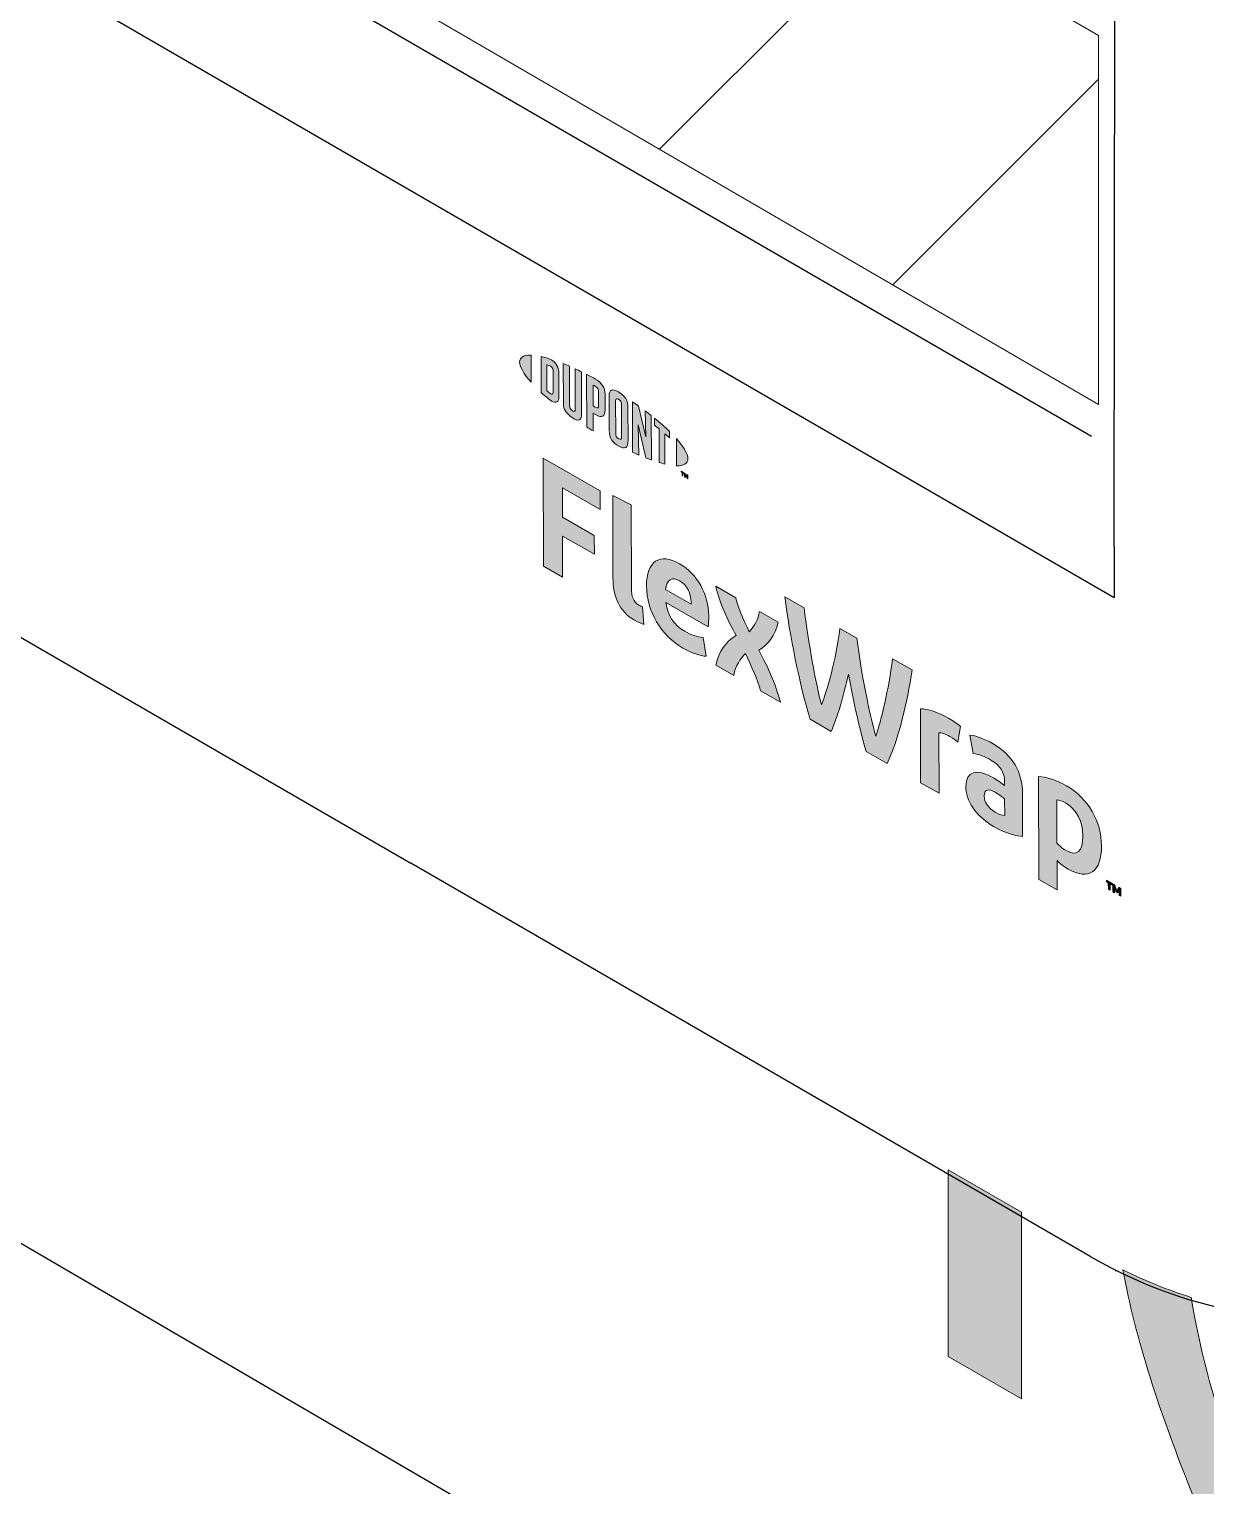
# Model space of a CAD drawing. Extents: x -1392 to 5791, y -3809 to 1722.
# Drawn here: x -175.1 to -129.9, y -2917.4 to -2861.6 of the extents above; entities that cross this region are included whole.
import ezdxf

# ---------------------------------------------------------------- set-up
doc = ezdxf.new("R2010")
doc.units = 0
doc.header["$MEASUREMENT"] = 0
for name, color, linetype, lineweight in [('G-ANNO-TTLB', 7, 'Continuous', 0), ('Layer 12', 7, 'Continuous', 0), ('TYVEK', 7, 'Continuous', 0), ('WALL SCRATCH', 7, 'Continuous', 0), ('X-REF - TRACED', 7, 'Continuous', 0)]:
    doc.layers.add(name, color=color, linetype=linetype, lineweight=lineweight)

# ---------------------------------------------------------------- blocks, each defined once
blk = doc.blocks.new('Block_392')
at = {"layer": 'TYVEK', "true_color": 0x003b71, "transparency": 33554687}
h = blk.add_hatch(color=156, dxfattribs=at)
h.dxf.hatch_style = 2
edge = h.paths.add_edge_path()
edge.add_spline(control_points=[(-155.336, -2882.153), (-155.336, -2882.153), (-155.346, -2878.012), (-155.346, -2878.012), (-155.346, -2878.012), (-153.161, -2879.267), (-153.161, -2879.267), (-153.161, -2879.267), (-153.159, -2879.988), (-153.159, -2879.988), (-153.159, -2879.988), (-154.611, -2879.155), (-154.611, -2879.155), (-154.611, -2879.155), (-154.608, -2880.279), (-154.608, -2880.279), (-154.608, -2880.279), (-153.387, -2880.98), (-153.387, -2880.98), (-153.387, -2880.98), (-153.385, -2881.701), (-153.385, -2881.701), (-153.385, -2881.701), (-154.606, -2881.001), (-154.606, -2881.001), (-154.606, -2881.001), (-154.603, -2882.574), (-154.603, -2882.574), (-154.603, -2882.574), (-155.336, -2882.153), (-155.336, -2882.153)], knot_values=[0, 0, 0, 0, 1, 1, 1, 2, 2, 2, 3, 3, 3, 4, 4, 4, 5, 5, 5, 6, 6, 6, 7, 7, 7, 8, 8, 8, 9, 9, 9, 10, 10, 10, 10], degree=3, periodic=0)
h = blk.add_hatch(color=156, dxfattribs=at)
h.dxf.hatch_style = 2
edge = h.paths.add_edge_path()
edge.add_spline(control_points=[(-151.963, -2882.996), (-151.962, -2883.316), (-151.89, -2883.529), (-151.685, -2883.646), (-151.634, -2883.676), (-151.582, -2883.699), (-151.536, -2883.714), (-151.536, -2883.714), (-151.483, -2884.388), (-151.483, -2884.388), (-151.581, -2884.356), (-151.74, -2884.288), (-151.842, -2884.23), (-152.432, -2883.891), (-152.669, -2883.312), (-152.671, -2882.602), (-152.671, -2882.602), (-152.679, -2879.443), (-152.679, -2879.443), (-152.679, -2879.443), (-151.971, -2879.802), (-151.971, -2879.802), (-151.971, -2879.802), (-151.963, -2882.996), (-151.963, -2882.996)], knot_values=[0, 0, 0, 0, 1, 1, 1, 2, 2, 2, 3, 3, 3, 4, 4, 4, 5, 5, 5, 6, 6, 6, 7, 7, 7, 8, 8, 8, 8], degree=3, periodic=0)
h = blk.add_hatch(color=156, dxfattribs=at)
h.dxf.hatch_style = 2
edge = h.paths.add_edge_path()
edge.add_spline(control_points=[(-150.652, -2883.046), (-150.652, -2883.046), (-149.677, -2883.606), (-149.677, -2883.606), (-149.677, -2883.606), (-149.677, -2883.535), (-149.677, -2883.535), (-149.678, -2883.204), (-149.832, -2882.873), (-150.115, -2882.711), (-150.412, -2882.54), (-150.606, -2882.671), (-150.652, -2883.046)], knot_values=[0, 0, 0, 0, 1, 1, 1, 2, 2, 2, 3, 3, 3, 4, 4, 4, 4], degree=3, periodic=0)
edge = h.paths.add_edge_path()
edge.add_spline(control_points=[(-149.093, -2885.607), (-149.319, -2885.596), (-149.652, -2885.487), (-149.99, -2885.293), (-150.816, -2884.819), (-151.382, -2883.891), (-151.385, -2882.909), (-151.387, -2881.969), (-150.87, -2881.627), (-150.116, -2882.06), (-149.444, -2882.446), (-149.002, -2883.249), (-149, -2884.042), (-148.999, -2884.22), (-149.009, -2884.368), (-149.019, -2884.48), (-149.019, -2884.48), (-150.64, -2883.549), (-150.64, -2883.549), (-150.572, -2884.061), (-150.331, -2884.412), (-149.92, -2884.648), (-149.669, -2884.792), (-149.428, -2884.865), (-149.208, -2884.886), (-149.208, -2884.886), (-149.093, -2885.607), (-149.093, -2885.607)], knot_values=[0, 0, 0, 0, 1, 1, 1, 2, 2, 2, 3, 3, 3, 4, 4, 4, 5, 5, 5, 6, 6, 6, 7, 7, 7, 8, 8, 8, 9, 9, 9, 9], degree=3, periodic=0)
h = blk.add_hatch(color=156, dxfattribs=at)
h.dxf.hatch_style = 2
edge = h.paths.add_edge_path()
edge.add_spline(control_points=[(-147.953, -2884.809), (-148.298, -2884.174), (-148.57, -2883.609), (-148.731, -2882.926), (-148.731, -2882.926), (-147.966, -2883.365), (-147.966, -2883.365), (-147.899, -2883.67), (-147.672, -2884.202), (-147.446, -2884.668), (-147.257, -2884.452), (-147.094, -2884.197), (-147.058, -2883.887), (-147.058, -2883.887), (-146.34, -2884.299), (-146.34, -2884.299), (-146.472, -2884.838), (-146.697, -2885.14), (-147.08, -2885.374), (-146.71, -2886.066), (-146.457, -2886.624), (-146.246, -2887.372), (-146.246, -2887.372), (-147.01, -2886.933), (-147.01, -2886.933), (-147.119, -2886.54), (-147.376, -2885.949), (-147.592, -2885.5), (-147.787, -2885.713), (-147.97, -2885.962), (-148.041, -2886.341), (-148.041, -2886.341), (-148.729, -2885.946), (-148.729, -2885.946), (-148.602, -2885.405), (-148.362, -2885.07), (-147.953, -2884.809)], knot_values=[0, 0, 0, 0, 1, 1, 1, 2, 2, 2, 3, 3, 3, 4, 4, 4, 5, 5, 5, 6, 6, 6, 7, 7, 7, 8, 8, 8, 9, 9, 9, 10, 10, 10, 11, 11, 11, 12, 12, 12, 12], degree=3, periodic=0)
h = blk.add_hatch(color=156, dxfattribs=at)
h.dxf.hatch_style = 2
edge = h.paths.add_edge_path()
edge.add_spline(control_points=[(-141.951, -2885.702), (-141.951, -2885.702), (-141.202, -2886.132), (-141.202, -2886.132), (-141.394, -2887.398), (-141.729, -2888.831), (-142.162, -2889.716), (-142.162, -2889.716), (-142.967, -2889.254), (-142.967, -2889.254), (-143.221, -2888.37), (-143.448, -2887.371), (-143.641, -2886.292), (-143.833, -2887.15), (-144.052, -2887.893), (-144.306, -2888.485), (-144.306, -2888.485), (-145.112, -2888.023), (-145.112, -2888.023), (-145.525, -2886.651), (-145.893, -2884.815), (-146.086, -2883.328), (-146.086, -2883.328), (-145.343, -2883.755), (-145.343, -2883.755), (-145.18, -2885.095), (-144.89, -2886.662), (-144.678, -2887.474), (-144.459, -2886.909), (-144.118, -2885.746), (-143.973, -2884.542), (-143.973, -2884.542), (-143.316, -2884.919), (-143.316, -2884.919), (-143.159, -2886.297), (-142.822, -2887.849), (-142.595, -2888.67), (-142.391, -2888.096), (-142.102, -2886.862), (-141.951, -2885.702)], knot_values=[0, 0, 0, 0, 1, 1, 1, 2, 2, 2, 3, 3, 3, 4, 4, 4, 5, 5, 5, 6, 6, 6, 7, 7, 7, 8, 8, 8, 9, 9, 9, 10, 10, 10, 11, 11, 11, 12, 12, 12, 13, 13, 13, 13], degree=3, periodic=0)
h = blk.add_hatch(color=156, dxfattribs=at)
h.dxf.hatch_style = 2
edge = h.paths.add_edge_path()
edge.add_spline(control_points=[(-139.81, -2887.977), (-139.625, -2888.083), (-139.45, -2888.207), (-139.348, -2888.296), (-139.348, -2888.296), (-139.449, -2888.905), (-139.449, -2888.905), (-139.536, -2888.82), (-139.644, -2888.746), (-139.751, -2888.684), (-139.941, -2888.575), (-140.069, -2888.543), (-140.177, -2888.54), (-140.177, -2888.54), (-140.171, -2890.859), (-140.171, -2890.859), (-140.171, -2890.859), (-140.879, -2890.453), (-140.879, -2890.453), (-140.879, -2890.453), (-140.886, -2887.619), (-140.886, -2887.619), (-140.61, -2887.618), (-140.179, -2887.765), (-139.81, -2887.977)], knot_values=[0, 0, 0, 0, 1, 1, 1, 2, 2, 2, 3, 3, 3, 4, 4, 4, 5, 5, 5, 6, 6, 6, 7, 7, 7, 8, 8, 8, 8], degree=3, periodic=0)
h = blk.add_hatch(color=156, dxfattribs=at)
h.dxf.hatch_style = 2
edge = h.paths.add_edge_path()
edge.add_spline(control_points=[(-137.654, -2891.708), (-137.654, -2891.708), (-137.655, -2891.075), (-137.655, -2891.075), (-137.774, -2890.977), (-137.897, -2890.889), (-138.02, -2890.818), (-138.256, -2890.683), (-138.44, -2890.683), (-138.44, -2890.961), (-138.439, -2891.21), (-138.285, -2891.428), (-138.013, -2891.584), (-137.859, -2891.673), (-137.731, -2891.711), (-137.654, -2891.708)], knot_values=[0, 0, 0, 0, 1, 1, 1, 2, 2, 2, 3, 3, 3, 4, 4, 4, 5, 5, 5, 5], degree=3, periodic=0)
edge = h.paths.add_edge_path()
edge.add_spline(control_points=[(-138.083, -2892.129), (-138.786, -2891.725), (-139.141, -2891.126), (-139.142, -2890.593), (-139.144, -2890.008), (-138.729, -2889.903), (-138.113, -2890.251), (-137.97, -2890.333), (-137.785, -2890.463), (-137.657, -2890.56), (-137.657, -2890.56), (-137.657, -2890.418), (-137.657, -2890.418), (-137.658, -2890.057), (-137.838, -2889.783), (-138.182, -2889.585), (-138.407, -2889.456), (-138.648, -2889.359), (-138.859, -2889.338), (-138.859, -2889.338), (-138.988, -2888.626), (-138.988, -2888.626), (-138.768, -2888.646), (-138.414, -2888.778), (-138.101, -2888.958), (-137.347, -2889.391), (-136.971, -2890.067), (-136.97, -2890.866), (-136.97, -2890.866), (-136.966, -2892.511), (-136.966, -2892.511), (-137.176, -2892.514), (-137.57, -2892.423), (-138.083, -2892.129)], knot_values=[0, 0, 0, 0, 1, 1, 1, 2, 2, 2, 3, 3, 3, 4, 4, 4, 5, 5, 5, 6, 6, 6, 7, 7, 7, 8, 8, 8, 9, 9, 9, 10, 10, 10, 11, 11, 11, 11], degree=3, periodic=0)
h = blk.add_hatch(color=156, dxfattribs=at)
h.dxf.hatch_style = 2
edge = h.paths.add_edge_path()
edge.add_spline(control_points=[(-135.32, -2893.042), (-134.868, -2893.301), (-134.659, -2893.102), (-134.66, -2892.493), (-134.661, -2891.961), (-134.857, -2891.494), (-135.324, -2891.226), (-135.452, -2891.152), (-135.545, -2891.129), (-135.652, -2891.114), (-135.652, -2891.114), (-135.648, -2892.771), (-135.648, -2892.771), (-135.551, -2892.874), (-135.468, -2892.956), (-135.32, -2893.042)], knot_values=[0, 0, 0, 0, 1, 1, 1, 2, 2, 2, 3, 3, 3, 4, 4, 4, 5, 5, 5, 5], degree=3, periodic=0)
edge = h.paths.add_edge_path()
edge.add_spline(control_points=[(-135.216, -2893.763), (-135.395, -2893.66), (-135.518, -2893.566), (-135.647, -2893.439), (-135.647, -2893.439), (-135.644, -2894.563), (-135.644, -2894.563), (-135.644, -2894.563), (-136.347, -2894.159), (-136.347, -2894.159), (-136.347, -2894.159), (-136.356, -2890.214), (-136.356, -2890.214), (-136.064, -2890.228), (-135.654, -2890.363), (-135.29, -2890.572), (-134.449, -2891.055), (-133.944, -2891.935), (-133.942, -2892.882), (-133.94, -2893.852), (-134.415, -2894.223), (-135.216, -2893.763)], knot_values=[0, 0, 0, 0, 1, 1, 1, 2, 2, 2, 3, 3, 3, 4, 4, 4, 5, 5, 5, 6, 6, 6, 7, 7, 7, 7], degree=3, periodic=0)
h = blk.add_hatch(color=156, dxfattribs=at)
h.dxf.hatch_style = 2
edge = h.paths.add_edge_path()
edge.add_spline(control_points=[(-133.434, -2894.368), (-133.408, -2894.456), (-133.383, -2894.522), (-133.352, -2894.593), (-133.322, -2894.557), (-133.3, -2894.517), (-133.275, -2894.46), (-133.275, -2894.46), (-133.201, -2894.502), (-133.201, -2894.502), (-133.201, -2894.502), (-133.201, -2894.808), (-133.201, -2894.808), (-133.201, -2894.808), (-133.265, -2894.771), (-133.265, -2894.771), (-133.265, -2894.771), (-133.265, -2894.63), (-133.265, -2894.63), (-133.265, -2894.63), (-133.262, -2894.584), (-133.262, -2894.584), (-133.283, -2894.618), (-133.307, -2894.652), (-133.329, -2894.678), (-133.329, -2894.678), (-133.378, -2894.65), (-133.378, -2894.65), (-133.4, -2894.598), (-133.425, -2894.535), (-133.446, -2894.475), (-133.446, -2894.475), (-133.443, -2894.528), (-133.443, -2894.528), (-133.443, -2894.528), (-133.443, -2894.669), (-133.443, -2894.669), (-133.443, -2894.669), (-133.507, -2894.632), (-133.507, -2894.632), (-133.507, -2894.632), (-133.508, -2894.326), (-133.508, -2894.326), (-133.508, -2894.326), (-133.434, -2894.368), (-133.434, -2894.368)], knot_values=[0, 0, 0, 0, 1, 1, 1, 2, 2, 2, 3, 3, 3, 4, 4, 4, 5, 5, 5, 6, 6, 6, 7, 7, 7, 8, 8, 8, 9, 9, 9, 10, 10, 10, 11, 11, 11, 12, 12, 12, 13, 13, 13, 14, 14, 14, 15, 15, 15, 15], degree=3, periodic=0)
edge = h.paths.add_edge_path()
edge.add_spline(control_points=[(-133.68, -2894.295), (-133.68, -2894.295), (-133.751, -2894.254), (-133.751, -2894.254), (-133.751, -2894.254), (-133.752, -2894.186), (-133.752, -2894.186), (-133.752, -2894.186), (-133.537, -2894.309), (-133.537, -2894.309), (-133.537, -2894.309), (-133.537, -2894.377), (-133.537, -2894.377), (-133.537, -2894.377), (-133.608, -2894.336), (-133.608, -2894.336), (-133.608, -2894.336), (-133.608, -2894.574), (-133.608, -2894.574), (-133.608, -2894.574), (-133.679, -2894.533), (-133.679, -2894.533), (-133.679, -2894.533), (-133.68, -2894.295), (-133.68, -2894.295)], knot_values=[0, 0, 0, 0, 1, 1, 1, 2, 2, 2, 3, 3, 3, 4, 4, 4, 5, 5, 5, 6, 6, 6, 7, 7, 7, 8, 8, 8, 8], degree=3, periodic=0)
at = {"layer": 'TYVEK'}
for points, knots in [([(-155.336, -2882.153), (-155.336, -2882.153), (-155.346, -2878.012), (-155.346, -2878.012), (-155.346, -2878.012), (-153.161, -2879.267), (-153.161, -2879.267), (-153.161, -2879.267), (-153.159, -2879.988), (-153.159, -2879.988), (-153.159, -2879.988), (-154.611, -2879.155), (-154.611, -2879.155), (-154.611, -2879.155), (-154.608, -2880.279), (-154.608, -2880.279), (-154.608, -2880.279), (-153.387, -2880.98), (-153.387, -2880.98), (-153.387, -2880.98), (-153.385, -2881.701), (-153.385, -2881.701), (-153.385, -2881.701), (-154.606, -2881.001), (-154.606, -2881.001), (-154.606, -2881.001), (-154.603, -2882.574), (-154.603, -2882.574), (-154.603, -2882.574), (-155.336, -2882.153), (-155.336, -2882.153)], [0, 0, 0, 0, 1, 1, 1, 2, 2, 2, 3, 3, 3, 4, 4, 4, 5, 5, 5, 6, 6, 6, 7, 7, 7, 8, 8, 8, 9, 9, 9, 10, 10, 10, 10]), ([(-151.963, -2882.996), (-151.962, -2883.316), (-151.89, -2883.529), (-151.685, -2883.646), (-151.634, -2883.676), (-151.582, -2883.699), (-151.536, -2883.714), (-151.536, -2883.714), (-151.483, -2884.388), (-151.483, -2884.388), (-151.581, -2884.356), (-151.74, -2884.288), (-151.842, -2884.23), (-152.432, -2883.891), (-152.669, -2883.312), (-152.671, -2882.602), (-152.671, -2882.602), (-152.679, -2879.443), (-152.679, -2879.443), (-152.679, -2879.443), (-151.971, -2879.802), (-151.971, -2879.802), (-151.971, -2879.802), (-151.963, -2882.996), (-151.963, -2882.996)], [0, 0, 0, 0, 1, 1, 1, 2, 2, 2, 3, 3, 3, 4, 4, 4, 5, 5, 5, 6, 6, 6, 7, 7, 7, 8, 8, 8, 8]), ([(-149.093, -2885.607), (-149.319, -2885.596), (-149.652, -2885.487), (-149.99, -2885.293), (-150.816, -2884.819), (-151.382, -2883.891), (-151.385, -2882.909), (-151.387, -2881.969), (-150.87, -2881.627), (-150.116, -2882.06), (-149.444, -2882.446), (-149.002, -2883.249), (-149, -2884.042), (-148.999, -2884.22), (-149.009, -2884.368), (-149.019, -2884.48), (-149.019, -2884.48), (-150.64, -2883.549), (-150.64, -2883.549), (-150.572, -2884.061), (-150.331, -2884.412), (-149.92, -2884.648), (-149.669, -2884.792), (-149.428, -2884.865), (-149.208, -2884.886), (-149.208, -2884.886), (-149.093, -2885.607), (-149.093, -2885.607)], [0, 0, 0, 0, 1, 1, 1, 2, 2, 2, 3, 3, 3, 4, 4, 4, 5, 5, 5, 6, 6, 6, 7, 7, 7, 8, 8, 8, 9, 9, 9, 9]), ([(-150.652, -2883.046), (-150.652, -2883.046), (-149.677, -2883.606), (-149.677, -2883.606), (-149.677, -2883.606), (-149.677, -2883.535), (-149.677, -2883.535), (-149.678, -2883.204), (-149.832, -2882.873), (-150.115, -2882.711), (-150.412, -2882.54), (-150.606, -2882.671), (-150.652, -2883.046)], [0, 0, 0, 0, 1, 1, 1, 2, 2, 2, 3, 3, 3, 4, 4, 4, 4]), ([(-147.953, -2884.809), (-148.298, -2884.174), (-148.57, -2883.609), (-148.731, -2882.926), (-148.731, -2882.926), (-147.966, -2883.365), (-147.966, -2883.365), (-147.899, -2883.67), (-147.672, -2884.202), (-147.446, -2884.668), (-147.257, -2884.452), (-147.094, -2884.197), (-147.058, -2883.887), (-147.058, -2883.887), (-146.34, -2884.299), (-146.34, -2884.299), (-146.472, -2884.838), (-146.697, -2885.14), (-147.08, -2885.374), (-146.71, -2886.066), (-146.457, -2886.624), (-146.246, -2887.372), (-146.246, -2887.372), (-147.01, -2886.933), (-147.01, -2886.933), (-147.119, -2886.54), (-147.376, -2885.949), (-147.592, -2885.5), (-147.787, -2885.713), (-147.97, -2885.962), (-148.041, -2886.341), (-148.041, -2886.341), (-148.729, -2885.946), (-148.729, -2885.946), (-148.602, -2885.405), (-148.362, -2885.07), (-147.953, -2884.809)], [0, 0, 0, 0, 1, 1, 1, 2, 2, 2, 3, 3, 3, 4, 4, 4, 5, 5, 5, 6, 6, 6, 7, 7, 7, 8, 8, 8, 9, 9, 9, 10, 10, 10, 11, 11, 11, 12, 12, 12, 12]), ([(-141.951, -2885.702), (-141.951, -2885.702), (-141.202, -2886.132), (-141.202, -2886.132), (-141.394, -2887.398), (-141.729, -2888.831), (-142.162, -2889.716), (-142.162, -2889.716), (-142.967, -2889.254), (-142.967, -2889.254), (-143.221, -2888.37), (-143.448, -2887.371), (-143.641, -2886.292), (-143.833, -2887.15), (-144.052, -2887.893), (-144.306, -2888.485), (-144.306, -2888.485), (-145.112, -2888.023), (-145.112, -2888.023), (-145.525, -2886.651), (-145.893, -2884.815), (-146.086, -2883.328), (-146.086, -2883.328), (-145.343, -2883.755), (-145.343, -2883.755), (-145.18, -2885.095), (-144.89, -2886.662), (-144.678, -2887.474), (-144.459, -2886.909), (-144.118, -2885.746), (-143.973, -2884.542), (-143.973, -2884.542), (-143.316, -2884.919), (-143.316, -2884.919), (-143.159, -2886.297), (-142.822, -2887.849), (-142.595, -2888.67), (-142.391, -2888.096), (-142.102, -2886.862), (-141.951, -2885.702)], [0, 0, 0, 0, 1, 1, 1, 2, 2, 2, 3, 3, 3, 4, 4, 4, 5, 5, 5, 6, 6, 6, 7, 7, 7, 8, 8, 8, 9, 9, 9, 10, 10, 10, 11, 11, 11, 12, 12, 12, 13, 13, 13, 13]), ([(-139.81, -2887.977), (-139.625, -2888.083), (-139.45, -2888.207), (-139.348, -2888.296), (-139.348, -2888.296), (-139.449, -2888.905), (-139.449, -2888.905), (-139.536, -2888.82), (-139.644, -2888.746), (-139.751, -2888.684), (-139.941, -2888.575), (-140.069, -2888.543), (-140.177, -2888.54), (-140.177, -2888.54), (-140.171, -2890.859), (-140.171, -2890.859), (-140.171, -2890.859), (-140.879, -2890.453), (-140.879, -2890.453), (-140.879, -2890.453), (-140.886, -2887.619), (-140.886, -2887.619), (-140.61, -2887.618), (-140.179, -2887.765), (-139.81, -2887.977)], [0, 0, 0, 0, 1, 1, 1, 2, 2, 2, 3, 3, 3, 4, 4, 4, 5, 5, 5, 6, 6, 6, 7, 7, 7, 8, 8, 8, 8]), ([(-138.083, -2892.129), (-138.786, -2891.725), (-139.141, -2891.126), (-139.142, -2890.593), (-139.144, -2890.008), (-138.729, -2889.903), (-138.113, -2890.251), (-137.97, -2890.333), (-137.785, -2890.463), (-137.657, -2890.56), (-137.657, -2890.56), (-137.657, -2890.418), (-137.657, -2890.418), (-137.658, -2890.057), (-137.838, -2889.783), (-138.182, -2889.585), (-138.407, -2889.456), (-138.648, -2889.359), (-138.859, -2889.338), (-138.859, -2889.338), (-138.988, -2888.626), (-138.988, -2888.626), (-138.768, -2888.646), (-138.414, -2888.778), (-138.101, -2888.958), (-137.347, -2889.391), (-136.971, -2890.067), (-136.97, -2890.866), (-136.97, -2890.866), (-136.966, -2892.511), (-136.966, -2892.511), (-137.176, -2892.514), (-137.57, -2892.423), (-138.083, -2892.129)], [0, 0, 0, 0, 1, 1, 1, 2, 2, 2, 3, 3, 3, 4, 4, 4, 5, 5, 5, 6, 6, 6, 7, 7, 7, 8, 8, 8, 9, 9, 9, 10, 10, 10, 11, 11, 11, 11]), ([(-135.216, -2893.763), (-135.395, -2893.66), (-135.518, -2893.566), (-135.647, -2893.439), (-135.647, -2893.439), (-135.644, -2894.563), (-135.644, -2894.563), (-135.644, -2894.563), (-136.347, -2894.159), (-136.347, -2894.159), (-136.347, -2894.159), (-136.356, -2890.214), (-136.356, -2890.214), (-136.064, -2890.228), (-135.654, -2890.363), (-135.29, -2890.572), (-134.449, -2891.055), (-133.944, -2891.935), (-133.942, -2892.882), (-133.94, -2893.852), (-134.415, -2894.223), (-135.216, -2893.763)], [0, 0, 0, 0, 1, 1, 1, 2, 2, 2, 3, 3, 3, 4, 4, 4, 5, 5, 5, 6, 6, 6, 7, 7, 7, 7]), ([(-137.654, -2891.708), (-137.654, -2891.708), (-137.655, -2891.075), (-137.655, -2891.075), (-137.774, -2890.977), (-137.897, -2890.889), (-138.02, -2890.818), (-138.256, -2890.683), (-138.44, -2890.683), (-138.44, -2890.961), (-138.439, -2891.21), (-138.285, -2891.428), (-138.013, -2891.584), (-137.859, -2891.673), (-137.731, -2891.711), (-137.654, -2891.708)], [0, 0, 0, 0, 1, 1, 1, 2, 2, 2, 3, 3, 3, 4, 4, 4, 5, 5, 5, 5]), ([(-135.32, -2893.042), (-134.868, -2893.301), (-134.659, -2893.102), (-134.66, -2892.493), (-134.661, -2891.961), (-134.857, -2891.494), (-135.324, -2891.226), (-135.452, -2891.152), (-135.545, -2891.129), (-135.652, -2891.114), (-135.652, -2891.114), (-135.648, -2892.771), (-135.648, -2892.771), (-135.551, -2892.874), (-135.468, -2892.956), (-135.32, -2893.042)], [0, 0, 0, 0, 1, 1, 1, 2, 2, 2, 3, 3, 3, 4, 4, 4, 5, 5, 5, 5]), ([(-133.68, -2894.295), (-133.68, -2894.295), (-133.751, -2894.254), (-133.751, -2894.254), (-133.751, -2894.254), (-133.752, -2894.186), (-133.752, -2894.186), (-133.752, -2894.186), (-133.537, -2894.309), (-133.537, -2894.309), (-133.537, -2894.309), (-133.537, -2894.377), (-133.537, -2894.377), (-133.537, -2894.377), (-133.608, -2894.336), (-133.608, -2894.336), (-133.608, -2894.336), (-133.608, -2894.574), (-133.608, -2894.574), (-133.608, -2894.574), (-133.679, -2894.533), (-133.679, -2894.533), (-133.679, -2894.533), (-133.68, -2894.295), (-133.68, -2894.295)], [0, 0, 0, 0, 1, 1, 1, 2, 2, 2, 3, 3, 3, 4, 4, 4, 5, 5, 5, 6, 6, 6, 7, 7, 7, 8, 8, 8, 8]), ([(-133.434, -2894.368), (-133.408, -2894.456), (-133.383, -2894.522), (-133.352, -2894.593), (-133.322, -2894.557), (-133.3, -2894.517), (-133.275, -2894.46), (-133.275, -2894.46), (-133.201, -2894.502), (-133.201, -2894.502), (-133.201, -2894.502), (-133.201, -2894.808), (-133.201, -2894.808), (-133.201, -2894.808), (-133.265, -2894.771), (-133.265, -2894.771), (-133.265, -2894.771), (-133.265, -2894.63), (-133.265, -2894.63), (-133.265, -2894.63), (-133.262, -2894.584), (-133.262, -2894.584), (-133.283, -2894.618), (-133.307, -2894.652), (-133.329, -2894.678), (-133.329, -2894.678), (-133.378, -2894.65), (-133.378, -2894.65), (-133.4, -2894.598), (-133.425, -2894.535), (-133.446, -2894.475), (-133.446, -2894.475), (-133.443, -2894.528), (-133.443, -2894.528), (-133.443, -2894.528), (-133.443, -2894.669), (-133.443, -2894.669), (-133.443, -2894.669), (-133.507, -2894.632), (-133.507, -2894.632), (-133.507, -2894.632), (-133.508, -2894.326), (-133.508, -2894.326), (-133.508, -2894.326), (-133.434, -2894.368), (-133.434, -2894.368)], [0, 0, 0, 0, 1, 1, 1, 2, 2, 2, 3, 3, 3, 4, 4, 4, 5, 5, 5, 6, 6, 6, 7, 7, 7, 8, 8, 8, 9, 9, 9, 10, 10, 10, 11, 11, 11, 12, 12, 12, 13, 13, 13, 14, 14, 14, 15, 15, 15, 15])]:
    blk.add_open_spline(points, degree=3, knots=knots, dxfattribs=at)
blk = doc.blocks.new('Block_393')
at = {"layer": 'TYVEK', "true_color": 0x003b71, "transparency": 33554687}
h = blk.add_hatch(color=156, dxfattribs=at)
h.dxf.hatch_style = 2
edge = h.paths.add_edge_path()
edge.add_spline(control_points=[(-156.249, -2874.334), (-156.248, -2874.524), (-156.087, -2874.794), (-155.807, -2875.108), (-155.807, -2875.108), (-155.81, -2874.069), (-155.81, -2874.069), (-156.089, -2874.06), (-156.249, -2874.145), (-156.249, -2874.334)], knot_values=[0, 0, 0, 0, 1, 1, 1, 2, 2, 2, 3, 3, 3, 3], degree=3, periodic=0)
h = blk.add_hatch(color=156, dxfattribs=at)
h.dxf.hatch_style = 2
edge = h.paths.add_edge_path()
edge.add_spline(control_points=[(-154.967, -2875.494), (-154.967, -2875.573), (-155.009, -2875.576), (-155.058, -2875.548), (-155.097, -2875.525), (-155.157, -2875.475), (-155.205, -2875.432), (-155.205, -2875.432), (-155.208, -2874.438), (-155.208, -2874.438), (-155.159, -2874.451), (-155.1, -2874.469), (-155.061, -2874.491), (-155.011, -2874.519), (-154.97, -2874.57), (-154.969, -2874.65), (-154.969, -2874.65), (-154.967, -2875.494), (-154.967, -2875.494)], knot_values=[0, 0, 0, 0, 1, 1, 1, 2, 2, 2, 3, 3, 3, 4, 4, 4, 5, 5, 5, 6, 6, 6, 6], degree=3, periodic=0)
edge = h.paths.add_edge_path()
edge.add_spline(control_points=[(-155.029, -2874.25), (-155.107, -2874.205), (-155.22, -2874.167), (-155.423, -2874.122), (-155.423, -2874.122), (-155.42, -2875.5), (-155.42, -2875.5), (-155.241, -2875.666), (-155.103, -2875.781), (-155.025, -2875.826), (-154.845, -2875.929), (-154.744, -2875.861), (-154.745, -2875.657), (-154.745, -2875.657), (-154.747, -2874.742), (-154.747, -2874.742), (-154.747, -2874.538), (-154.849, -2874.353), (-155.029, -2874.25)], knot_values=[0, 0, 0, 0, 1, 1, 1, 2, 2, 2, 3, 3, 3, 4, 4, 4, 5, 5, 5, 6, 6, 6, 6], degree=3, periodic=0)
h = blk.add_hatch(color=156, dxfattribs=at)
h.dxf.hatch_style = 2
edge = h.paths.add_edge_path()
edge.add_spline(control_points=[(-154.117, -2876.143), (-154.117, -2876.223), (-154.14, -2876.26), (-154.227, -2876.198), (-154.311, -2876.138), (-154.334, -2876.083), (-154.335, -2875.989), (-154.335, -2875.989), (-154.338, -2874.489), (-154.338, -2874.489), (-154.395, -2874.464), (-154.52, -2874.412), (-154.574, -2874.39), (-154.574, -2874.39), (-154.57, -2875.907), (-154.57, -2875.907), (-154.569, -2876.149), (-154.467, -2876.301), (-154.226, -2876.472), (-154.005, -2876.628), (-153.87, -2876.577), (-153.871, -2876.308), (-153.871, -2876.308), (-153.875, -2874.706), (-153.875, -2874.706), (-153.921, -2874.682), (-154.072, -2874.61), (-154.121, -2874.588), (-154.121, -2874.588), (-154.117, -2876.143), (-154.117, -2876.143)], knot_values=[0, 0, 0, 0, 1, 1, 1, 2, 2, 2, 3, 3, 3, 4, 4, 4, 5, 5, 5, 6, 6, 6, 7, 7, 7, 8, 8, 8, 9, 9, 9, 10, 10, 10, 10], degree=3, periodic=0)
h = blk.add_hatch(color=156, dxfattribs=at)
h.dxf.hatch_style = 2
edge = h.paths.add_edge_path()
edge.add_spline(control_points=[(-153.222, -2875.999), (-153.222, -2876.086), (-153.248, -2876.115), (-153.348, -2876.058), (-153.348, -2876.058), (-153.434, -2876.008), (-153.434, -2876.008), (-153.434, -2876.008), (-153.436, -2875.212), (-153.436, -2875.212), (-153.398, -2875.232), (-153.377, -2875.243), (-153.354, -2875.256), (-153.246, -2875.318), (-153.224, -2875.378), (-153.223, -2875.467), (-153.223, -2875.467), (-153.222, -2875.999), (-153.222, -2875.999)], knot_values=[0, 0, 0, 0, 1, 1, 1, 2, 2, 2, 3, 3, 3, 4, 4, 4, 5, 5, 5, 6, 6, 6, 6], degree=3, periodic=0)
edge = h.paths.add_edge_path()
edge.add_spline(control_points=[(-153.341, -2874.983), (-153.383, -2874.958), (-153.539, -2874.875), (-153.683, -2874.802), (-153.683, -2874.802), (-153.678, -2876.82), (-153.678, -2876.82), (-153.629, -2876.851), (-153.501, -2876.933), (-153.432, -2876.974), (-153.432, -2876.974), (-153.434, -2876.289), (-153.434, -2876.289), (-153.434, -2876.289), (-153.337, -2876.344), (-153.337, -2876.344), (-153.08, -2876.491), (-152.973, -2876.419), (-152.974, -2876.163), (-152.974, -2876.163), (-152.975, -2875.568), (-152.975, -2875.568), (-152.976, -2875.317), (-153.096, -2875.123), (-153.341, -2874.983)], knot_values=[0, 0, 0, 0, 1, 1, 1, 2, 2, 2, 3, 3, 3, 4, 4, 4, 5, 5, 5, 6, 6, 6, 7, 7, 7, 8, 8, 8, 8], degree=3, periodic=0)
h = blk.add_hatch(color=156, dxfattribs=at)
h.dxf.hatch_style = 2
edge = h.paths.add_edge_path()
edge.add_spline(control_points=[(-152.342, -2877.208), (-152.342, -2877.288), (-152.365, -2877.316), (-152.452, -2877.269), (-152.541, -2877.22), (-152.566, -2877.162), (-152.566, -2877.08), (-152.566, -2877.08), (-152.569, -2875.821), (-152.569, -2875.821), (-152.569, -2875.739), (-152.545, -2875.707), (-152.455, -2875.761), (-152.368, -2875.814), (-152.345, -2875.87), (-152.345, -2875.95), (-152.345, -2875.95), (-152.342, -2877.208), (-152.342, -2877.208)], knot_values=[0, 0, 0, 0, 1, 1, 1, 2, 2, 2, 3, 3, 3, 4, 4, 4, 5, 5, 5, 6, 6, 6, 6], degree=3, periodic=0)
edge = h.paths.add_edge_path()
edge.add_spline(control_points=[(-152.456, -2875.479), (-152.684, -2875.336), (-152.82, -2875.374), (-152.819, -2875.639), (-152.819, -2875.639), (-152.816, -2876.96), (-152.816, -2876.96), (-152.815, -2877.24), (-152.692, -2877.426), (-152.451, -2877.552), (-152.215, -2877.676), (-152.093, -2877.643), (-152.094, -2877.345), (-152.094, -2877.345), (-152.097, -2876.085), (-152.097, -2876.085), (-152.097, -2875.8), (-152.209, -2875.635), (-152.456, -2875.479)], knot_values=[0, 0, 0, 0, 1, 1, 1, 2, 2, 2, 3, 3, 3, 4, 4, 4, 5, 5, 5, 6, 6, 6, 6], degree=3, periodic=0)
h = blk.add_hatch(color=156, dxfattribs=at)
h.dxf.hatch_style = 2
edge = h.paths.add_edge_path()
edge.add_spline(control_points=[(-151.412, -2877.201), (-151.412, -2877.201), (-151.688, -2876.018), (-151.688, -2876.018), (-151.762, -2875.964), (-151.852, -2875.901), (-151.921, -2875.854), (-151.921, -2875.854), (-151.916, -2877.791), (-151.916, -2877.791), (-151.867, -2877.814), (-151.743, -2877.869), (-151.679, -2877.896), (-151.679, -2877.896), (-151.702, -2876.744), (-151.702, -2876.744), (-151.702, -2876.744), (-151.41, -2878.006), (-151.41, -2878.006), (-151.349, -2878.03), (-151.259, -2878.064), (-151.2, -2878.084), (-151.2, -2878.084), (-151.205, -2876.383), (-151.205, -2876.383), (-151.266, -2876.333), (-151.378, -2876.247), (-151.432, -2876.207), (-151.432, -2876.207), (-151.412, -2877.201), (-151.412, -2877.201)], knot_values=[0, 0, 0, 0, 1, 1, 1, 2, 2, 2, 3, 3, 3, 4, 4, 4, 5, 5, 5, 6, 6, 6, 7, 7, 7, 8, 8, 8, 9, 9, 9, 10, 10, 10, 10], degree=3, periodic=0)
h = blk.add_hatch(color=156, dxfattribs=at)
h.dxf.hatch_style = 2
edge = h.paths.add_edge_path()
edge.add_spline(control_points=[(-151.082, -2876.75), (-151.021, -2876.798), (-150.961, -2876.846), (-150.903, -2876.894), (-150.903, -2876.894), (-150.9, -2878.182), (-150.9, -2878.182), (-150.846, -2878.198), (-150.746, -2878.226), (-150.68, -2878.241), (-150.68, -2878.241), (-150.683, -2877.082), (-150.683, -2877.082), (-150.619, -2877.137), (-150.558, -2877.191), (-150.503, -2877.241), (-150.503, -2877.241), (-150.504, -2876.993), (-150.504, -2876.993), (-150.678, -2876.823), (-150.865, -2876.659), (-151.083, -2876.481), (-151.083, -2876.481), (-151.082, -2876.75), (-151.082, -2876.75)], knot_values=[0, 0, 0, 0, 1, 1, 1, 2, 2, 2, 3, 3, 3, 4, 4, 4, 5, 5, 5, 6, 6, 6, 7, 7, 7, 8, 8, 8, 8], degree=3, periodic=0)
h = blk.add_hatch(color=156, dxfattribs=at)
h.dxf.hatch_style = 2
edge = h.paths.add_edge_path()
edge.add_spline(control_points=[(-149.798, -2878.037), (-149.797, -2878.228), (-149.957, -2878.314), (-150.237, -2878.307), (-150.237, -2878.307), (-150.239, -2877.266), (-150.239, -2877.266), (-149.959, -2877.579), (-149.798, -2877.849), (-149.798, -2878.037)], knot_values=[0, 0, 0, 0, 1, 1, 1, 2, 2, 2, 3, 3, 3, 3], degree=3, periodic=0)
h = blk.add_hatch(color=156, dxfattribs=at)
h.dxf.hatch_style = 2
edge = h.paths.add_edge_path()
edge.add_spline(control_points=[(-149.927, -2878.588), (-149.927, -2878.588), (-149.9, -2878.603), (-149.9, -2878.603), (-149.9, -2878.603), (-149.861, -2878.697), (-149.861, -2878.697), (-149.861, -2878.697), (-149.822, -2878.648), (-149.822, -2878.648), (-149.822, -2878.648), (-149.796, -2878.663), (-149.796, -2878.663), (-149.796, -2878.663), (-149.796, -2878.813), (-149.796, -2878.813), (-149.796, -2878.813), (-149.82, -2878.799), (-149.82, -2878.799), (-149.82, -2878.799), (-149.82, -2878.693), (-149.82, -2878.693), (-149.82, -2878.693), (-149.86, -2878.741), (-149.86, -2878.741), (-149.86, -2878.741), (-149.862, -2878.74), (-149.862, -2878.74), (-149.862, -2878.74), (-149.903, -2878.645), (-149.903, -2878.645), (-149.903, -2878.645), (-149.902, -2878.752), (-149.902, -2878.752), (-149.902, -2878.752), (-149.927, -2878.738), (-149.927, -2878.738), (-149.927, -2878.738), (-149.927, -2878.588), (-149.927, -2878.588)], knot_values=[0, 0, 0, 0, 1, 1, 1, 2, 2, 2, 3, 3, 3, 4, 4, 4, 5, 5, 5, 6, 6, 6, 7, 7, 7, 8, 8, 8, 9, 9, 9, 10, 10, 10, 11, 11, 11, 12, 12, 12, 13, 13, 13, 13], degree=3, periodic=0)
edge = h.paths.add_edge_path()
edge.add_spline(control_points=[(-150.02, -2878.561), (-150.02, -2878.561), (-150.06, -2878.538), (-150.06, -2878.538), (-150.06, -2878.538), (-150.06, -2878.512), (-150.06, -2878.512), (-150.06, -2878.512), (-149.955, -2878.572), (-149.955, -2878.572), (-149.955, -2878.572), (-149.955, -2878.598), (-149.955, -2878.598), (-149.955, -2878.598), (-149.995, -2878.575), (-149.995, -2878.575), (-149.995, -2878.575), (-149.994, -2878.699), (-149.994, -2878.699), (-149.994, -2878.699), (-150.019, -2878.685), (-150.019, -2878.685), (-150.019, -2878.685), (-150.02, -2878.561), (-150.02, -2878.561)], knot_values=[0, 0, 0, 0, 1, 1, 1, 2, 2, 2, 3, 3, 3, 4, 4, 4, 5, 5, 5, 6, 6, 6, 7, 7, 7, 8, 8, 8, 8], degree=3, periodic=0)
at = {"layer": 'TYVEK'}
for points, knots in [([(-156.249, -2874.334), (-156.248, -2874.524), (-156.087, -2874.794), (-155.807, -2875.108), (-155.807, -2875.108), (-155.81, -2874.069), (-155.81, -2874.069), (-156.089, -2874.06), (-156.249, -2874.145), (-156.249, -2874.334)], [0, 0, 0, 0, 1, 1, 1, 2, 2, 2, 3, 3, 3, 3]), ([(-155.029, -2874.25), (-155.107, -2874.205), (-155.22, -2874.167), (-155.423, -2874.122), (-155.423, -2874.122), (-155.42, -2875.5), (-155.42, -2875.5), (-155.241, -2875.666), (-155.103, -2875.781), (-155.025, -2875.826), (-154.845, -2875.929), (-154.744, -2875.861), (-154.745, -2875.657), (-154.745, -2875.657), (-154.747, -2874.742), (-154.747, -2874.742), (-154.747, -2874.538), (-154.849, -2874.353), (-155.029, -2874.25)], [0, 0, 0, 0, 1, 1, 1, 2, 2, 2, 3, 3, 3, 4, 4, 4, 5, 5, 5, 6, 6, 6, 6]), ([(-154.967, -2875.494), (-154.967, -2875.573), (-155.009, -2875.576), (-155.058, -2875.548), (-155.097, -2875.525), (-155.157, -2875.475), (-155.205, -2875.432), (-155.205, -2875.432), (-155.208, -2874.438), (-155.208, -2874.438), (-155.159, -2874.451), (-155.1, -2874.469), (-155.061, -2874.491), (-155.011, -2874.519), (-154.97, -2874.57), (-154.969, -2874.65), (-154.969, -2874.65), (-154.967, -2875.494), (-154.967, -2875.494)], [0, 0, 0, 0, 1, 1, 1, 2, 2, 2, 3, 3, 3, 4, 4, 4, 5, 5, 5, 6, 6, 6, 6]), ([(-154.117, -2876.143), (-154.117, -2876.223), (-154.14, -2876.26), (-154.227, -2876.198), (-154.311, -2876.138), (-154.334, -2876.083), (-154.335, -2875.989), (-154.335, -2875.989), (-154.338, -2874.489), (-154.338, -2874.489), (-154.395, -2874.464), (-154.52, -2874.412), (-154.574, -2874.39), (-154.574, -2874.39), (-154.57, -2875.907), (-154.57, -2875.907), (-154.569, -2876.149), (-154.467, -2876.301), (-154.226, -2876.472), (-154.005, -2876.628), (-153.87, -2876.577), (-153.871, -2876.308), (-153.871, -2876.308), (-153.875, -2874.706), (-153.875, -2874.706), (-153.921, -2874.682), (-154.072, -2874.61), (-154.121, -2874.588), (-154.121, -2874.588), (-154.117, -2876.143), (-154.117, -2876.143)], [0, 0, 0, 0, 1, 1, 1, 2, 2, 2, 3, 3, 3, 4, 4, 4, 5, 5, 5, 6, 6, 6, 7, 7, 7, 8, 8, 8, 9, 9, 9, 10, 10, 10, 10]), ([(-153.341, -2874.983), (-153.383, -2874.958), (-153.539, -2874.875), (-153.683, -2874.802), (-153.683, -2874.802), (-153.678, -2876.82), (-153.678, -2876.82), (-153.629, -2876.851), (-153.501, -2876.933), (-153.432, -2876.974), (-153.432, -2876.974), (-153.434, -2876.289), (-153.434, -2876.289), (-153.434, -2876.289), (-153.337, -2876.344), (-153.337, -2876.344), (-153.08, -2876.491), (-152.973, -2876.419), (-152.974, -2876.163), (-152.974, -2876.163), (-152.975, -2875.568), (-152.975, -2875.568), (-152.976, -2875.317), (-153.096, -2875.123), (-153.341, -2874.983)], [0, 0, 0, 0, 1, 1, 1, 2, 2, 2, 3, 3, 3, 4, 4, 4, 5, 5, 5, 6, 6, 6, 7, 7, 7, 8, 8, 8, 8]), ([(-153.222, -2875.999), (-153.222, -2876.086), (-153.248, -2876.115), (-153.348, -2876.058), (-153.348, -2876.058), (-153.434, -2876.008), (-153.434, -2876.008), (-153.434, -2876.008), (-153.436, -2875.212), (-153.436, -2875.212), (-153.398, -2875.232), (-153.377, -2875.243), (-153.354, -2875.256), (-153.246, -2875.318), (-153.224, -2875.378), (-153.223, -2875.467), (-153.223, -2875.467), (-153.222, -2875.999), (-153.222, -2875.999)], [0, 0, 0, 0, 1, 1, 1, 2, 2, 2, 3, 3, 3, 4, 4, 4, 5, 5, 5, 6, 6, 6, 6]), ([(-152.456, -2875.479), (-152.684, -2875.336), (-152.82, -2875.374), (-152.819, -2875.639), (-152.819, -2875.639), (-152.816, -2876.96), (-152.816, -2876.96), (-152.815, -2877.24), (-152.692, -2877.426), (-152.451, -2877.552), (-152.215, -2877.676), (-152.093, -2877.643), (-152.094, -2877.345), (-152.094, -2877.345), (-152.097, -2876.085), (-152.097, -2876.085), (-152.097, -2875.8), (-152.209, -2875.635), (-152.456, -2875.479)], [0, 0, 0, 0, 1, 1, 1, 2, 2, 2, 3, 3, 3, 4, 4, 4, 5, 5, 5, 6, 6, 6, 6]), ([(-152.342, -2877.208), (-152.342, -2877.288), (-152.365, -2877.316), (-152.452, -2877.269), (-152.541, -2877.22), (-152.566, -2877.162), (-152.566, -2877.08), (-152.566, -2877.08), (-152.569, -2875.821), (-152.569, -2875.821), (-152.569, -2875.739), (-152.545, -2875.707), (-152.455, -2875.761), (-152.368, -2875.814), (-152.345, -2875.87), (-152.345, -2875.95), (-152.345, -2875.95), (-152.342, -2877.208), (-152.342, -2877.208)], [0, 0, 0, 0, 1, 1, 1, 2, 2, 2, 3, 3, 3, 4, 4, 4, 5, 5, 5, 6, 6, 6, 6]), ([(-151.412, -2877.201), (-151.412, -2877.201), (-151.688, -2876.018), (-151.688, -2876.018), (-151.762, -2875.964), (-151.852, -2875.901), (-151.921, -2875.854), (-151.921, -2875.854), (-151.916, -2877.791), (-151.916, -2877.791), (-151.867, -2877.814), (-151.743, -2877.869), (-151.679, -2877.896), (-151.679, -2877.896), (-151.702, -2876.744), (-151.702, -2876.744), (-151.702, -2876.744), (-151.41, -2878.006), (-151.41, -2878.006), (-151.349, -2878.03), (-151.259, -2878.064), (-151.2, -2878.084), (-151.2, -2878.084), (-151.205, -2876.383), (-151.205, -2876.383), (-151.266, -2876.333), (-151.378, -2876.247), (-151.432, -2876.207), (-151.432, -2876.207), (-151.412, -2877.201), (-151.412, -2877.201)], [0, 0, 0, 0, 1, 1, 1, 2, 2, 2, 3, 3, 3, 4, 4, 4, 5, 5, 5, 6, 6, 6, 7, 7, 7, 8, 8, 8, 9, 9, 9, 10, 10, 10, 10]), ([(-151.082, -2876.75), (-151.021, -2876.798), (-150.961, -2876.846), (-150.903, -2876.894), (-150.903, -2876.894), (-150.9, -2878.182), (-150.9, -2878.182), (-150.846, -2878.198), (-150.746, -2878.226), (-150.68, -2878.241), (-150.68, -2878.241), (-150.683, -2877.082), (-150.683, -2877.082), (-150.619, -2877.137), (-150.558, -2877.191), (-150.503, -2877.241), (-150.503, -2877.241), (-150.504, -2876.993), (-150.504, -2876.993), (-150.678, -2876.823), (-150.865, -2876.659), (-151.083, -2876.481), (-151.083, -2876.481), (-151.082, -2876.75), (-151.082, -2876.75)], [0, 0, 0, 0, 1, 1, 1, 2, 2, 2, 3, 3, 3, 4, 4, 4, 5, 5, 5, 6, 6, 6, 7, 7, 7, 8, 8, 8, 8]), ([(-149.798, -2878.037), (-149.797, -2878.228), (-149.957, -2878.314), (-150.237, -2878.307), (-150.237, -2878.307), (-150.239, -2877.266), (-150.239, -2877.266), (-149.959, -2877.579), (-149.798, -2877.849), (-149.798, -2878.037)], [0, 0, 0, 0, 1, 1, 1, 2, 2, 2, 3, 3, 3, 3]), ([(-150.02, -2878.561), (-150.02, -2878.561), (-150.06, -2878.538), (-150.06, -2878.538), (-150.06, -2878.538), (-150.06, -2878.512), (-150.06, -2878.512), (-150.06, -2878.512), (-149.955, -2878.572), (-149.955, -2878.572), (-149.955, -2878.572), (-149.955, -2878.598), (-149.955, -2878.598), (-149.955, -2878.598), (-149.995, -2878.575), (-149.995, -2878.575), (-149.995, -2878.575), (-149.994, -2878.699), (-149.994, -2878.699), (-149.994, -2878.699), (-150.019, -2878.685), (-150.019, -2878.685), (-150.019, -2878.685), (-150.02, -2878.561), (-150.02, -2878.561)], [0, 0, 0, 0, 1, 1, 1, 2, 2, 2, 3, 3, 3, 4, 4, 4, 5, 5, 5, 6, 6, 6, 7, 7, 7, 8, 8, 8, 8]), ([(-149.927, -2878.588), (-149.927, -2878.588), (-149.9, -2878.603), (-149.9, -2878.603), (-149.9, -2878.603), (-149.861, -2878.697), (-149.861, -2878.697), (-149.861, -2878.697), (-149.822, -2878.648), (-149.822, -2878.648), (-149.822, -2878.648), (-149.796, -2878.663), (-149.796, -2878.663), (-149.796, -2878.663), (-149.796, -2878.813), (-149.796, -2878.813), (-149.796, -2878.813), (-149.82, -2878.799), (-149.82, -2878.799), (-149.82, -2878.799), (-149.82, -2878.693), (-149.82, -2878.693), (-149.82, -2878.693), (-149.86, -2878.741), (-149.86, -2878.741), (-149.86, -2878.741), (-149.862, -2878.74), (-149.862, -2878.74), (-149.862, -2878.74), (-149.903, -2878.645), (-149.903, -2878.645), (-149.903, -2878.645), (-149.902, -2878.752), (-149.902, -2878.752), (-149.902, -2878.752), (-149.927, -2878.738), (-149.927, -2878.738), (-149.927, -2878.738), (-149.927, -2878.588), (-149.927, -2878.588)], [0, 0, 0, 0, 1, 1, 1, 2, 2, 2, 3, 3, 3, 4, 4, 4, 5, 5, 5, 6, 6, 6, 7, 7, 7, 8, 8, 8, 9, 9, 9, 10, 10, 10, 11, 11, 11, 12, 12, 12, 13, 13, 13, 13])]:
    blk.add_open_spline(points, degree=3, knots=knots, dxfattribs=at)
blk = doc.blocks.new('Block_391')
at = {"layer": 'TYVEK'}
for name in ['Block_393', 'Block_392']:
    blk.add_blockref(name, (0, 0), dxfattribs=at)
blk = doc.blocks.new('Block_736')
at = {"layer": 'X-REF - TRACED', "true_color": 0x848484, "transparency": 33554687}
h = blk.add_hatch(color=252, dxfattribs=at)
h.dxf.hatch_style = 2
h.paths.add_polyline_path([(-137.004, -2906.917), (-137.004, -2914.067), (-139.814, -2912.447), (-139.814, -2905.287)])
at = {"layer": 'X-REF - TRACED'}
blk.add_lwpolyline([(-137.004, -2906.917), (-137.004, -2914.067), (-139.814, -2912.447), (-139.814, -2905.287)], close=True, dxfattribs=at)
blk = doc.blocks.new('Block_735')
at = {"layer": 'X-REF - TRACED', "true_color": 0x848484, "transparency": 33554687}
h = blk.add_hatch(color=252, dxfattribs=at)
h.dxf.hatch_style = 2
edge = h.paths.add_edge_path()
edge.add_spline(control_points=[(-124.194, -2910.967), (-124.194, -2910.967), (-128.534, -2923.907), (-128.534, -2923.907), (-128.534, -2923.907), (-131.234, -2922.337), (-131.234, -2922.337), (-131.234, -2922.337), (-129.844, -2918.197), (-129.844, -2918.197), (-129.844, -2918.197), (-130.394, -2917.887), (-130.394, -2917.887), (-131.764, -2914.457), (-132.614, -2911.827), (-133.124, -2909.117), (-132.274, -2909.547), (-131.394, -2909.897), (-130.504, -2910.177), (-130.174, -2912.167), (-129.684, -2913.967), (-129.054, -2915.817), (-129.054, -2915.817), (-127.394, -2910.857), (-127.394, -2910.857), (-126.324, -2910.997), (-125.254, -2911.027), (-124.194, -2910.967)], knot_values=[0, 0, 0, 0, 1, 1, 1, 2, 2, 2, 3, 3, 3, 4, 4, 4, 5, 5, 5, 6, 6, 6, 7, 7, 7, 8, 8, 8, 9, 9, 9, 9], degree=3, periodic=0)
at = {"layer": 'X-REF - TRACED'}
blk.add_open_spline([(-124.194, -2910.967), (-124.194, -2910.967), (-128.534, -2923.907), (-128.534, -2923.907), (-128.534, -2923.907), (-131.234, -2922.337), (-131.234, -2922.337), (-131.234, -2922.337), (-129.844, -2918.197), (-129.844, -2918.197), (-129.844, -2918.197), (-130.394, -2917.887), (-130.394, -2917.887), (-131.764, -2914.457), (-132.614, -2911.827), (-133.124, -2909.117), (-132.274, -2909.547), (-131.394, -2909.897), (-130.504, -2910.177), (-130.174, -2912.167), (-129.684, -2913.967), (-129.054, -2915.817), (-129.054, -2915.817), (-127.394, -2910.857), (-127.394, -2910.857), (-126.324, -2910.997), (-125.254, -2911.027), (-124.194, -2910.967)], degree=3, knots=[0, 0, 0, 0, 1, 1, 1, 2, 2, 2, 3, 3, 3, 4, 4, 4, 5, 5, 5, 6, 6, 6, 7, 7, 7, 8, 8, 8, 9, 9, 9, 9], dxfattribs=at)
blk.add_blockref('Block_736', (0, 0), dxfattribs=at)
blk = doc.blocks.new('Block_734')
at = {"layer": 'X-REF - TRACED'}
blk.add_blockref('Block_735', (0, 0), dxfattribs=at)
blk = doc.blocks.new('Block_733')
at = {"layer": 'X-REF - TRACED'}
blk.add_blockref('Block_734', (0, 0), dxfattribs=at)
blk = doc.blocks.new('Block_732')
at = {"layer": 'X-REF - TRACED'}
blk.add_blockref('Block_733', (0, 0), dxfattribs=at)

msp = doc.modelspace()

# ---------------------------------------------------------------- hatches: boundary and pattern name
at = {"layer": 'G-ANNO-TTLB', "true_color": 0xff00ff, "transparency": 33554687}
h = msp.add_hatch(color=6, dxfattribs=at)
edge = h.paths.add_edge_path()
edge.add_spline(control_points=[(1773.018, -3692.604), (1773.018, -3692.604), (-1156.5, -3692.604), (-1156.5, -3692.604), (-1156.5, -3692.604), (-1156.5, -1235.604), (-1156.5, -1235.604), (-1156.5, -1235.604), (1773.018, -1235.604), (1773.018, -1235.604), (1773.018, -1235.604), (1773.018, -3692.604), (1773.018, -3692.604)], knot_values=[0, 0, 0, 0, 1, 1, 1, 2, 2, 2, 3, 3, 3, 4, 4, 4, 4], degree=3, periodic=0)
edge = h.paths.add_edge_path()
edge.add_spline(control_points=[(-1147.5, -1244.604), (-1147.5, -1244.604), (-1147.5, -3683.604), (-1147.5, -3683.604), (-1147.5, -3683.604), (1764.018, -3683.604), (1764.018, -3683.604), (1764.018, -3683.604), (1764.018, -1244.604), (1764.018, -1244.604), (1764.018, -1244.604), (-1147.5, -1244.604), (-1147.5, -1244.604)], knot_values=[0, 0, 0, 0, 1, 1, 1, 2, 2, 2, 3, 3, 3, 4, 4, 4, 4], degree=3, periodic=0)
edge.add_line((-1147.5, -1244.604), (-1147.5, -1244.604))
at = {"layer": 'Layer 12', "true_color": 0x000000, "transparency": 33554687}
h = msp.add_hatch(dxfattribs=at)
h.set_pattern_fill('_U', color=18, scale=10, angle=45, style=2, pattern_type=0)
h.set_pattern_definition([(45, (0, 0), (-7.071067, 7.07107), [])])
h.paths.add_polyline_path([(-134.053, -2861.814), (-134.053, -2875.953), (-209.757, -2831.961), (-197.556, -2825.014)])

# ---------------------------------------------------------------- linework, layer by layer
at = {"layer": 'G-ANNO-TTLB'}
for points in [[(1773.018, -3692.604), (1773.018, -3692.604), (-1156.5, -3692.604), (-1156.5, -3692.604), (-1156.5, -3692.604), (-1156.5, -1235.604), (-1156.5, -1235.604), (-1156.5, -1235.604), (1773.018, -1235.604), (1773.018, -1235.604), (1773.018, -1235.604), (1773.018, -3692.604), (1773.018, -3692.604)], [(-1147.5, -1244.604), (-1147.5, -1244.604), (-1147.5, -3683.604), (-1147.5, -3683.604), (-1147.5, -3683.604), (1764.018, -3683.604), (1764.018, -3683.604), (1764.018, -3683.604), (1764.018, -1244.604), (1764.018, -1244.604), (1764.018, -1244.604), (-1147.5, -1244.604), (-1147.5, -1244.604)]]:
    msp.add_open_spline(points, degree=3, knots=[0, 0, 0, 0, 1, 1, 1, 2, 2, 2, 3, 3, 3, 4, 4, 4, 4], dxfattribs=at)
at = {"layer": 'Layer 12'}
msp.add_lwpolyline([(-134.053, -2861.814), (-134.053, -2875.953), (-209.757, -2831.961), (-197.556, -2825.014)], close=True, dxfattribs=at)
at = {"layer": 'TYVEK', "color": 4, "lineweight": 25, "true_color": 0x00ffff}
for p, q in [((-210.979, -2832.828), (-134.32, -2877.175)), ((-133.456, -2881.4), (-133.403, -2844.692)), ((-174.231, -2859.763), (-133.452, -2883.353)), ((-198.479, -2871.524), (-160.42, -2893.541)), ((-133.456, -2881.4), (-133.452, -2883.353)), ((-134.356, -2908.619), (-160.42, -2893.541)), ((-133.403, -2909.133), (-133.403, -2909.17))]:
    msp.add_line(p, q, dxfattribs=at)
msp.add_open_spline([(-134.356, -2908.619), (-125.751, -2913.597), (-114.739, -2910.656), (-109.762, -2902.051), (-108.177, -2899.312), (-107.342, -2896.203), (-107.342, -2893.038)], degree=3, knots=[0, 0, 0, 0, 1, 1, 1, 2, 2, 2, 2], dxfattribs=at)
at = {"layer": 'WALL SCRATCH', "color": 18, "lineweight": 25, "true_color": 0x000000}
msp.add_line((-255.121, -2861.585), (-85.837, -2960.329), dxfattribs=at)

# ---------------------------------------------------------------- block references
at = {"layer": 'TYVEK'}
msp.add_blockref('Block_391', (0, 0), dxfattribs=at)
at = {"layer": 'X-REF - TRACED'}
msp.add_blockref('Block_732', (0, 0), dxfattribs=at)

doc.saveas('drawing.dxf')
